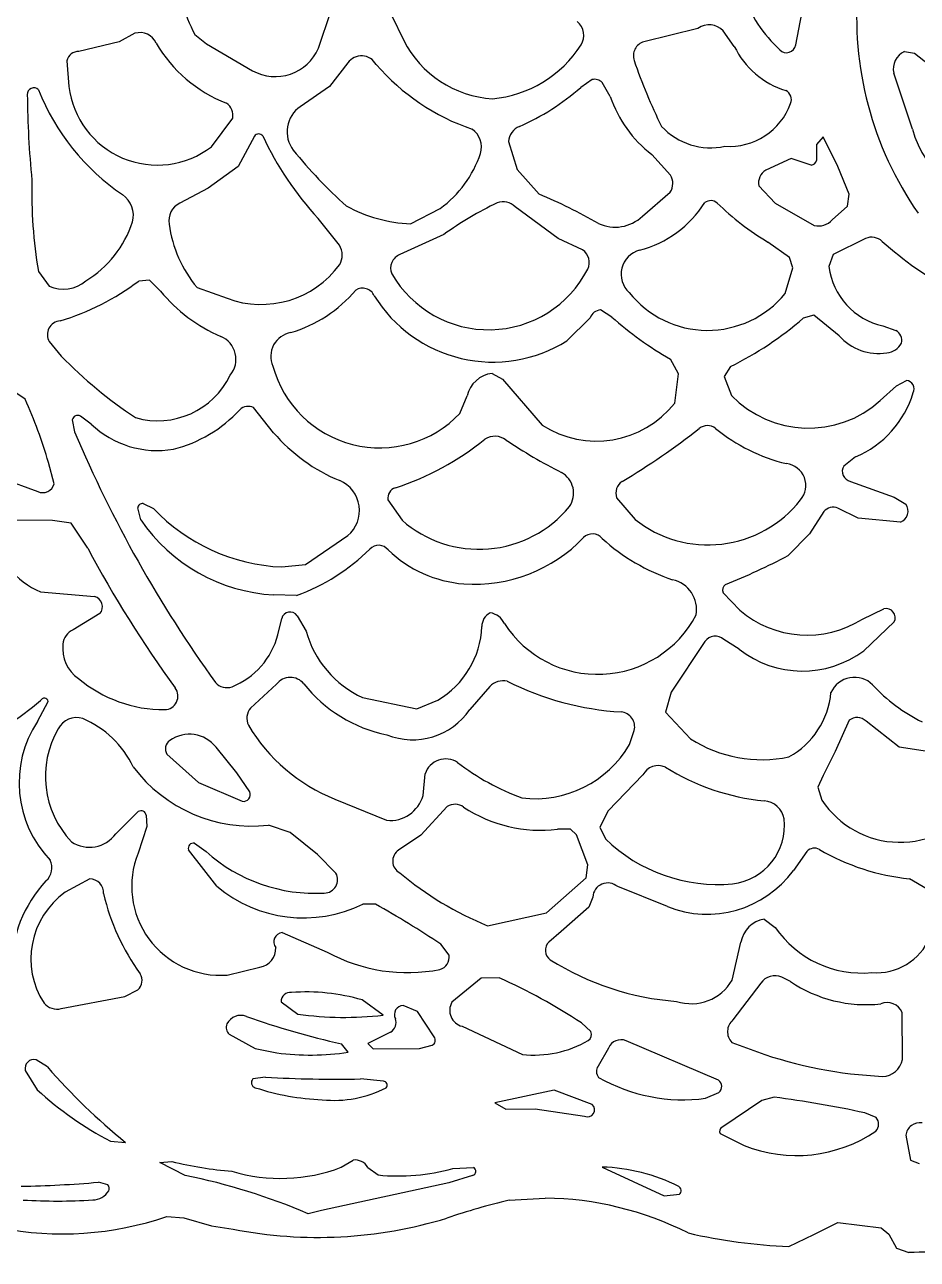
# Model space of a CAD drawing. Header units: millimetres. Extents: x 0.02 to 0.492, y 0.021 to 0.495.
# Drawn here: x 0.222 to 0.2799, y 0.0208 to 0.1008 of the extents above; entities that cross this region are included whole.
import ezdxf

# ---------------------------------------------------------------- set-up
doc = ezdxf.new("R2010")
doc.units = ezdxf.units.MM
doc.header["$MEASUREMENT"] = 0
doc.layers.add('WHITE', color=7, linetype='Continuous')

msp = doc.modelspace()

# ---------------------------------------------------------------- linework, layer by layer
at = {"layer": 'WHITE'}
for p, q in [((0.2719787994926909, 0.0994864142559683), (0.2725645738830868, 0.1025549057702226)), ((0.2410512790387286, 0.0992709189876136), (0.2418644750482569, 0.1016568960087635)), ((0.245775422643043, 0.1014232498742275), (0.2465763293983154, 0.09977725939659)), ((0.2291620802091022, 0.1002468078583805), (0.2281321199438178, 0.0996937981289862)), ((0.2330387072359375, 0.1001563139649758), (0.2337959523188821, 0.0995609680602016)), ((0.265648734556782, 0.1005627253193124), (0.2621452104953816, 0.0996954340639537)), ((0.2680022735482257, 0.0993990024676709), (0.2672824857689667, 0.1003936302013275)), ((0.2281321199438178, 0.0996937981289862), (0.2255338556934945, 0.0990614167157978)), ((0.2337959523188821, 0.0995609680602016), (0.2367828751733545, 0.0978181316087741)), ((0.2247459072846387, 0.0984643754308566), (0.2248838894493735, 0.0967987922442324)), ((0.2790292891736857, 0.0990611548932615), (0.2796854098740191, 0.0989582157932796)), ((0.2796854098740191, 0.0989582157932796), (0.2815986316700509, 0.0974469137783632)), ((0.2429614413637782, 0.0983306146249474), (0.2417668556835973, 0.0967954913290805)), ((0.2795474969627546, 0.094032811107204), (0.2783344309891074, 0.0976582421369279)), ((0.2587838910784466, 0.0972419889905206), (0.2580498895357979, 0.0967364731384835)), ((0.2599622611730524, 0.0961459603596786), (0.2594303413926224, 0.0970460747243456)), ((0.2417668556835973, 0.0967954913290805), (0.2398710908711655, 0.0954877276105474)), ((0.2341194163540207, 0.0928924906436323), (0.235495408772813, 0.0947408007850859)), ((0.2369056136442862, 0.0935737256756772), (0.2358509281833977, 0.0916074363166138)), ((0.2533644378960443, 0.0932207702378778), (0.2539339515871247, 0.0914063552875275)), ((0.2733314885292483, 0.0930267393713029), (0.2733202274116778, 0.0919952681209509)), ((0.273752034790444, 0.0935296678872913), (0.2733314885292483, 0.0930267393713029)), ((0.2747125036891148, 0.0916042404685902), (0.273752034790444, 0.0935296678872913)), ((0.2638695282775073, 0.0910486051701412), (0.2626498643728253, 0.0923877202935481)), ((0.2716898890782928, 0.0921271304325841), (0.2700497034229132, 0.0913770054327675)), ((0.2729864631955081, 0.091702188360038), (0.2716898890782928, 0.0921271304325841)), ((0.2358509281833977, 0.0916074363166138), (0.2339097787731459, 0.0902073777581673)), ((0.2539339515871247, 0.0914063552875275), (0.2553548517942237, 0.0898157658320174)), ((0.2754416325865351, 0.0898218342155304), (0.2747125036891148, 0.0916042404685902)), ((0.2339097787731459, 0.0902073777581673), (0.2320761772247927, 0.0892330591192351)), ((0.2620434739816149, 0.088386416472893), (0.2638543474979316, 0.0899491870585366)), ((0.2695910499210222, 0.0903514808348604), (0.2706546759352498, 0.0892403464523613)), ((0.2753406653442025, 0.0890292084425607), (0.2754416325865351, 0.0898218342155304)), ((0.2470211018021989, 0.0878931956466374), (0.2489416707046082, 0.0888792129046246)), ((0.2565964853108066, 0.0869375380871649), (0.2537989701409386, 0.089004141010512)), ((0.2706546759352498, 0.0892403464523613), (0.2731850972106844, 0.0877827523791893)), ((0.274343343644577, 0.0881489071851553), (0.2753406653442025, 0.0890292084425607)), ((0.2424123187124158, 0.0865060030894376), (0.2410295069829503, 0.0882472848695055)), ((0.2491742608263706, 0.087195977622835), (0.2463367830645722, 0.0858968800546351)), ((0.2581736414031477, 0.0862048966771416), (0.2565964853108066, 0.0869375380871649)), ((0.2715737804333322, 0.0857025843176771), (0.2701827407745987, 0.086712125603085)), ((0.2765134535303884, 0.086942907371874), (0.2744112652159415, 0.0858975640819111)), ((0.2717848105035561, 0.0850335938024519), (0.2715737804333322, 0.0857025843176771)), ((0.2744112652159415, 0.0858975640819111), (0.2741337911186104, 0.0851192362676939)), ((0.271293291929067, 0.0833719774697328), (0.2717848105035561, 0.0850335938024519)), ((0.222904057552001, 0.0848071750676739), (0.2235963130142918, 0.0838440309528674)), ((0.2301041462521309, 0.0842341392634315), (0.2294084812957798, 0.0841823406401577)), ((0.2308129927878583, 0.0835357441597811), (0.2301041462521309, 0.0842341392634315)), ((0.2331864008706627, 0.0837703782724161), (0.2351293365870402, 0.0830639648493976)), ((0.2586549638318399, 0.0818044479235174), (0.2571470751645332, 0.0803092887318697)), ((0.2600549377916049, 0.0818506835108059), (0.2593327313142147, 0.0823158091494221)), ((0.2731502095887265, 0.0819641874529739), (0.2724733667621393, 0.081769603399203)), ((0.2747917544380823, 0.0806420301707595), (0.2731502095887265, 0.0819641874529739)), ((0.2776291234866437, 0.0812752412165973), (0.2784730112142137, 0.0809690549496765)), ((0.2236078586045506, 0.0802575059574581), (0.2243812324009908, 0.0793168933203853)), ((0.2643898122072889, 0.0781647893796863), (0.2638593828020631, 0.0791207397322349)), ((0.2677513361151234, 0.0786392938928401), (0.2673415198280336, 0.0779985031155585)), ((0.2523051431883468, 0.0781934913069201), (0.2529847476241292, 0.0778138821925887)), ((0.2529847476241292, 0.0778138821925887), (0.2555494319054363, 0.0748477566954784)), ((0.2641394202337123, 0.0762768569287239), (0.2643898122072889, 0.0781647893796863)), ((0.2673415198280336, 0.0779985031155585), (0.2678179956120972, 0.0767739779873728)), ((0.2785226894410346, 0.0773852567659527), (0.2791617956950349, 0.0777344107911344)), ((0.2220396165128932, 0.0765189743322538), (0.2209260726252175, 0.0772856707631822)), ((0.2774624696817098, 0.076429237180324), (0.2785226894410346, 0.0773852567659527)), ((0.250222079574663, 0.0756053821225887), (0.2506924785380403, 0.0767313958236185)), ((0.2263206120836394, 0.0749113706642979), (0.2256254052806602, 0.0754275700514362)), ((0.2381441218361533, 0.0743514647398156), (0.2368535873249336, 0.0759861483533962)), ((0.2250972185612294, 0.0751825303185231), (0.2252446680908032, 0.0743992126747715)), ((0.2239152233640584, 0.0710388604866645), (0.2235586345675212, 0.0724139241515916)), ((0.2758604581849947, 0.0727872228634742), (0.2750957930845161, 0.0721924718458573)), ((0.2205145523999135, 0.0714073818123904), (0.2228642365284352, 0.0705370057230664)), ((0.2755317783430419, 0.0711961022405404), (0.2783718302232563, 0.0701674910107892)), ((0.229693902682971, 0.0697548546096735), (0.2303550053167093, 0.0694432947423718)), ((0.24555552561471, 0.0700055263342441), (0.2464675849065304, 0.0686782939232387)), ((0.2603765408136747, 0.0701389250540927), (0.2615707300914267, 0.0687260247611003)), ((0.2783718302232563, 0.0701674910107892), (0.2791133948302454, 0.0697113805552199)), ((0.2295335040198435, 0.0687027094604476), (0.2293367581508406, 0.0694712542956625)), ((0.2737932878083563, 0.0692383000668174), (0.2728701495007901, 0.0677882150225851)), ((0.2760273401655503, 0.0688131087274889), (0.2747174594928941, 0.0694650389165523)), ((0.2238224285056265, 0.0686659673683999), (0.220266287326993, 0.0686778372018124)), ((0.2250298844115461, 0.0684819341234143), (0.2238224285056265, 0.0686659673683999)), ((0.2261006068818424, 0.0668684460364021), (0.2250298844115461, 0.0684819341234143)), ((0.2787629815197285, 0.0685540025199097), (0.2760273401655503, 0.0688131087274889)), ((0.2402106765599366, 0.065796985195154), (0.242953841640512, 0.0676779911831346)), ((0.2728701495007901, 0.0677882150225851), (0.2715008132416308, 0.0663844105900472)), ((0.2386843722290803, 0.0656462810022119), (0.2402106765599366, 0.065796985195154)), ((0.223046493190384, 0.0640288930526938), (0.2265383798361281, 0.0637321105447134)), ((0.2396394841115937, 0.0637887663303015), (0.2381494198622288, 0.063834889535271)), ((0.2672789440057308, 0.063973573150696), (0.2683576608813748, 0.0628401697279962)), ((0.2268903952680136, 0.0626218321499913), (0.2251598143905212, 0.061572882991593)), ((0.2396660713617386, 0.0624889142920896), (0.2402463764761999, 0.0614889003529523)), ((0.2763059184376656, 0.0622690192331243), (0.2776951912645999, 0.0629337741262715)), ((0.2384150485387078, 0.0612478111150511), (0.2386727397334297, 0.0622987734285034)), ((0.2783567336903813, 0.062083592603769), (0.2763922991855924, 0.0602189424315531)), ((0.2683241172915032, 0.0603133558008892), (0.2673148333614928, 0.0609455125798407)), ((0.2660993924562322, 0.0608091445642764), (0.2639070727936974, 0.0575248307881929)), ((0.238337108051328, 0.0580448153625751), (0.2366589890515451, 0.0564971550080062)), ((0.2521544821264012, 0.0578900258540171), (0.2508608523271147, 0.0564081498681721)), ((0.2228405346651979, 0.0556303603690955), (0.2235400394678497, 0.0569362314176347)), ((0.2439139440795702, 0.0571764753868239), (0.247417321654149, 0.0564565759703895)), ((0.247417321654149, 0.0564565759703895), (0.2487842925259729, 0.0570159999474584)), ((0.2639070727936974, 0.0575248307881929), (0.2635461122401329, 0.0562322765422246)), ((0.2635461122401329, 0.0562322765422246), (0.265160607562773, 0.0545108323866778)), ((0.2754352756779107, 0.0557064306107438), (0.2745365480637862, 0.0536863487337123)), ((0.2786844808110133, 0.0539697317333467), (0.2765388008630196, 0.0556470089176355)), ((0.2612179084377518, 0.054139057644261), (0.2615203629746957, 0.0550478546537761)), ((0.2357675758986048, 0.0523001513251949), (0.234422625858454, 0.0539625547508045)), ((0.2745365480637862, 0.0536863487337123), (0.2737633781529775, 0.0521359409521852)), ((0.28211004028604, 0.0534398275025353), (0.2786844808110133, 0.0539697317333467)), ((0.2312348585138297, 0.0535120582747921), (0.2332850139266252, 0.0516838761794355)), ((0.2365998800658051, 0.0510741625411284), (0.2357675758986048, 0.0523001513251949)), ((0.2478310761131515, 0.0508342427897783), (0.2479643366205729, 0.0522419439294679)), ((0.2620724418896039, 0.0521612589417326), (0.259821955932076, 0.0498466285098664)), ((0.2737633781529775, 0.0521359409521852), (0.2734210025610501, 0.0513630891202974)), ((0.2332850139266252, 0.0516838761794355), (0.2361108942904744, 0.0504570528207604)), ((0.2734210025610501, 0.0513630891202974), (0.2736824452080408, 0.050524212767306)), ((0.2421103368843872, 0.0505957258216393), (0.2454723588559676, 0.0492224691501689)), ((0.2279216219597, 0.048348615725872), (0.2293782810239737, 0.0497898937061381)), ((0.2494039734690889, 0.050117440494125), (0.2476925362987646, 0.0482658523210781)), ((0.259821955932076, 0.0498466285098664), (0.2592974921194348, 0.0487702146911007)), ((0.2298899300744027, 0.049551846289422), (0.2299286261547723, 0.048819903217804)), ((0.2392126559901141, 0.0484436160714878), (0.237805772527883, 0.048910894137141)), ((0.2299286261547723, 0.048819903217804), (0.2293685780688484, 0.0471018115184124)), ((0.2409919791923025, 0.0469986070949917), (0.2392126559901141, 0.0484436160714878)), ((0.2476925362987646, 0.0482658523210781), (0.246249533394277, 0.0472943910979234)), ((0.2573835393689164, 0.048644636552943), (0.2565381914716553, 0.0486387989639584)), ((0.2577775244280772, 0.048274820689089), (0.2573835393689164, 0.048644636552943)), ((0.2585024222890603, 0.046333851835361), (0.2577775244280772, 0.048274820689089)), ((0.2592974921194348, 0.0487702146911007), (0.2596502346402293, 0.0480150791677782)), ((0.2344686378432495, 0.0449455952588301), (0.2326357961152934, 0.0473040086197339)), ((0.2330243046288997, 0.0477322304198601), (0.2337721748398811, 0.0471916703189843)), ((0.2421869788623086, 0.0458022610385739), (0.2409919791923025, 0.0469986070949917)), ((0.2727110138210828, 0.0472087995209215), (0.2718318907811296, 0.045979268555572)), ((0.2583994197700968, 0.0454961499306913), (0.2585024222890603, 0.046333851835361)), ((0.2262341835365937, 0.045435163970074), (0.2246445839679956, 0.0445566056204001)), ((0.2558344675468981, 0.0432202311947282), (0.2583994197700968, 0.0454961499306913)), ((0.2636638754902421, 0.0436309690058007), (0.2604448750057292, 0.0449226202961312)), ((0.2825944474686248, 0.0435216585217111), (0.2793609474854878, 0.045434992580173)), ((0.2588276935294775, 0.0442452831553001), (0.2585668723469688, 0.0435986753894922)), ((0.244739103635042, 0.0437816909259426), (0.2439321954382618, 0.0437952698260067)), ((0.2585668723469688, 0.0435986753894922), (0.2567788421112313, 0.0420050412168891)), ((0.2520060313949521, 0.0423867092959897), (0.2558344675468981, 0.0432202311947282)), ((0.2699378863820658, 0.0428111518555871), (0.2706582653977249, 0.0422821770256247)), ((0.2386993521139709, 0.0419417688895927), (0.2416273542847542, 0.0406782776541403)), ((0.2567788421112313, 0.0420050412168891), (0.2559750096420151, 0.0413344487921775)), ((0.2495138686959683, 0.0404757483609234), (0.2489864848482769, 0.0411834125316068)), ((0.2678661480196675, 0.0388642625009224), (0.268429735553535, 0.0413292171353945)), ((0.2351400724651105, 0.0391901317784382), (0.2372575804750935, 0.0397048094974235)), ((0.2515939476424554, 0.0389867852059355), (0.2496987130605983, 0.0374310449783887)), ((0.2527708157906927, 0.0390206199586898), (0.2515939476424554, 0.0389867852059355)), ((0.2697162301770532, 0.03867154798947), (0.2679071623014021, 0.0362845790808022)), ((0.2716377571349656, 0.0387731522724804), (0.2710781021109041, 0.0390459428062993)), ((0.2243705464502566, 0.0370127925766275), (0.2285073908368937, 0.0378082353073004)), ((0.2285073908368937, 0.0378082353073004), (0.2293494185270098, 0.0382300568890745)), ((0.2386316328933198, 0.0374543921346025), (0.2397186192909624, 0.0366623929759583)), ((0.2452401021173955, 0.0365918431342609), (0.2438768597175175, 0.0375751284340871)), ((0.2474778591872807, 0.036837030608504), (0.2465418889208205, 0.0372148195799869)), ((0.2485491240382074, 0.0351932348576016), (0.2474778591872807, 0.036837030608504)), ((0.2587038377113036, 0.0355227392489344), (0.2580978263023362, 0.0360884206256683)), ((0.278891345275593, 0.0337265241482193), (0.2788800539537379, 0.0367707473608244)), ((0.2352594837550347, 0.0353544378725644), (0.2369439138541135, 0.0344395642963644)), ((0.2457211592039007, 0.0354876475142371), (0.2442509782792078, 0.0347619766682137)), ((0.2503648450628978, 0.0358705707660386), (0.2542671798323838, 0.0340354651612833)), ((0.2369439138541135, 0.0344395642963644), (0.2383581885874546, 0.0341405305093377)), ((0.2429847781606134, 0.0341827137717462), (0.2425550524341525, 0.0347340752483146)), ((0.2442509782792078, 0.0347619766682137), (0.2445984677379791, 0.0344059958737278)), ((0.2445984677379791, 0.0344059958737278), (0.2475941139133179, 0.034425718758354)), ((0.2475941139133179, 0.034425718758354), (0.2484110239726115, 0.0346366082416799)), ((0.2598403662993515, 0.0344591603303657), (0.2591767205144727, 0.0332913091482401)), ((0.2669802601613346, 0.0323784787011191), (0.2609900289099408, 0.0349354354533894)), ((0.2678331316089299, 0.0348244798155497), (0.269496056203167, 0.0342046611592333)), ((0.2234828526317242, 0.0332366768733122), (0.2227619303766603, 0.033699613830283)), ((0.2220512837257801, 0.0330041396313815), (0.222827846410502, 0.0317564775573421)), ((0.2376220172263515, 0.0325706289340256), (0.2368034270754319, 0.0324602604161234)), ((0.245265295873683, 0.032317371731341), (0.2437750009269336, 0.0324536404097282)), ((0.2563293853211389, 0.0317392261691766), (0.2524732523732023, 0.0309144947354131)), ((0.2587986291532829, 0.0308084963104696), (0.2563293853211389, 0.0317392261691766)), ((0.2661425224295607, 0.0312081400867592), (0.2670035734765916, 0.031586441791871)), ((0.2705822973213679, 0.0312728967584278), (0.2697943302223598, 0.0310501943795722)), ((0.2524732523732023, 0.0309144947354131), (0.2532047327329656, 0.0304896409567074)), ((0.2532047327329656, 0.0304896409567074), (0.2551001527713679, 0.0305290475300562)), ((0.2551001527713679, 0.0305290475300562), (0.2582991992275513, 0.0300472672483126)), ((0.2697943302223598, 0.0310501943795722), (0.2671863216563656, 0.0293167661268552)), ((0.2771971803485358, 0.0299539859763859), (0.2764576406305465, 0.0302555686772709)), ((0.2670790541003074, 0.028919639003773), (0.268631734863824, 0.0281426006615082)), ((0.2791129485069747, 0.0288159747519672), (0.2794278481562726, 0.0271881754494038)), ((0.2275779226308803, 0.0284236237276429), (0.2285571419191802, 0.0283450122554378)), ((0.2307726582586075, 0.0270389339600392), (0.2315560514493918, 0.0271026635296182)), ((0.232422650268491, 0.0261995252683046), (0.2307726582586075, 0.0270389339600392)), ((0.2425225954097944, 0.026726907961976), (0.2433014024742051, 0.0271949453985456)), ((0.2442464724887183, 0.0267256873238194), (0.24491286797992, 0.0262302429044043)), ((0.249753332128333, 0.0266504654179888), (0.2511105574540665, 0.0267240401579545)), ((0.259436031344422, 0.0267458335599078), (0.2634538759612176, 0.0248774947463191)), ((0.2794278481562726, 0.0271881754494038), (0.2799794209348377, 0.0269765212518954)), ((0.2274013481721857, 0.0255822269052393), (0.2267939864150973, 0.0257605956378511)), ((0.2495064792084669, 0.025724213602468), (0.2412436904691302, 0.0239286083426485)), ((0.2510432549344057, 0.026200974182545), (0.2495064792084669, 0.025724213602468)), ((0.2634538759612176, 0.0248774947463191), (0.2644486530587539, 0.0249797865337249)), ((0.2534113902915446, 0.0246003695389824), (0.2557404921773209, 0.0247316673702198)), ((0.2312301590657749, 0.0235385673211309), (0.2323184145177874, 0.0234604094614216)), ((0.2323184145177874, 0.0234604094614216), (0.2341225129371995, 0.0229306426324536)), ((0.2412436904691302, 0.0239286083426485), (0.2403782921574231, 0.0237145114819846)), ((0.2341225129371995, 0.0229306426324536), (0.2355316956053045, 0.0227234751931251)), ((0.2731634718599196, 0.0223771090792848), (0.2747055141488959, 0.023159951706515)), ((0.2747055141488959, 0.023159951706515), (0.2775102343250327, 0.0228100906861497)), ((0.2775102343250327, 0.0228100906861497), (0.2780091869489716, 0.0223958247340555)), ((0.2715315369958632, 0.0215886715861288), (0.2731634718599196, 0.0223771090792848)), ((0.2780091869489716, 0.0223958247340555), (0.2785217169822465, 0.0214882681435384)), ((0.2785217169822465, 0.0214882681435384), (0.2793186554015641, 0.0211949952951954))]:
    msp.add_line(p, q, dxfattribs=at)
for centre, radius, start, end in [((0.24551962005086, 0.1064430279509481), 0.0139748330020476, 188.3159217606317, 206.7346819059418), ((0.2980901529191133, 0.1012593580139152), 0.0221599092003401, 174.7452454002172, 214.9141752452975), ((0.2770170926566753, 0.1057946810830353), 0.0089759136951582, 199.4779978659641, 227.5241008574977), ((0.2571118903240988, 0.1001069048516348), 0.0011409841346066, 327.369457406885, 51.47410389499482), ((0.2294738390741157, 0.0991347243608306), 0.0011549559712116, 24.09799096116795, 105.6601839059424), ((0.2663717553272189, 0.0995713777689968), 0.001227, 42.07728290594122, 126.1044409059405), ((0.2384713983342576, 0.1042852614998295), 0.0092189009419945, 210.5001768023407, 248.4817426273375), ((0.2382580501464053, 0.1004807984671859), 0.003044, 241.0125999059421, 336.5802829059417), ((0.2527825732320464, 0.1029575099866833), 0.0069736257670965, 207.1318539059419, 266.240799732712), ((0.2516178556137535, 0.1036382383438494), 0.0076720417866369, 275.2912419232667, 327.2837720136495), ((0.2623976786403319, 0.0987932582107464), 0.000936835863065, 105.63393690594, 199.6964319415603), ((0.272985808518427, 0.1018255679749322), 0.0055429090701769, 205.9622159059418, 252.738189154778), ((0.2713906195041646, 0.0995818615132788), 0.0005958740452737, 223.1425838872678, 350.7826409059432), ((0.2255027184580875, 0.0982840400551171), 0.000778, 87.70628690594118, 166.5973119059414), ((0.2438417635954758, 0.0977012824159601), 0.0010821396679218, 28.87733748711738, 144.439460905942), ((0.291261085358291, 0.1083532131663459), 0.0313419862177427, 198.366548582486, 206.8204392879758), ((0.279533214696732, 0.0979380253071396), 0.001231, 114.1648089059411, 193.1370579059418), ((0.2556886619368784, 0.1076777328568844), 0.0144281083684664, 220.9377056374768, 251.0751782269832), ((0.25894876309024, 0.0966215204419807), 0.000642, 41.39905590594308, 104.8808619059422), ((0.22260599607729, 0.0962873018849834), 0.0004207871618191, 43.79357595360146, 182.6854205302487), ((0.2839618175208707, 0.096789229553651), 0.0617783488646031, 180.4837984433563, 185.6313238790013), ((0.2366420407863414, 0.1020094944550938), 0.0147672526879133, 201.5782745727162, 235.8864883088513), ((0.2306093220163496, 0.0974644632748549), 0.005764, 186.631754905942, 307.514954905942), ((0.2480599434430972, 0.1080223340158255), 0.0150721491061423, 293.5542766438936, 311.5144059059418), ((0.2675684079593418, 0.0987451862185478), 0.0080379999999997, 198.8666839059407, 232.2721639059419), ((0.2710290806666641, 0.0959407191708674), 0.0006687989566552, 338.7874808096366, 62.19856740858619), ((0.2345776314881586, 0.0949253711993998), 0.000936152435273, 348.6291549059414, 56.82247688105673), ((0.2409875629877087, 0.0938619986513546), 0.0019721827085178, 124.4793989059424, 217.2153690918555), ((0.2676622857520882, 0.097157930356689), 0.0042487171711993, 266.3380998865243, 339.9130855655308), ((0.2371812133897272, 0.0933924476355033), 0.0003298741389324, 36.71329869171055, 146.6647459059436), ((0.25019337016988, 0.0928659564688438), 0.0014211092420663, 343.0579785081824, 54.96316392424655), ((0.2545015768979361, 0.0931460143679743), 0.0011395935897102, 111.5472663343329, 176.2387699059427), ((0.2664734816054297, 0.0971539893475181), 0.0043343119792292, 222.7503329315721, 282.2202397073395), ((0.2855010754143354, 0.0955786780551891), 0.006151, 194.5556139059418, 274.0553069059416), ((0.2564093855819212, 0.1024379438528905), 0.0209264298938402, 205.0133001826885, 222.6970129059418), ((0.2637590440953811, 0.1123737792343201), 0.0313178321805634, 218.9897166531789, 228.1354686310824), ((0.2446322365314021, 0.0947693727036057), 0.0072983015387643, 306.1904269059417, 341.4855297732079), ((0.2705456361746507, 0.0905398795726042), 0.000973, 120.6434829059426, 191.1645079059427), ((0.2729647226411053, 0.0920635349364632), 0.000362, 273.4430719059422, 349.1299359059432), ((0.2531932017348059, 0.0899436171209532), 0.0307215769825287, 178.5386325086541, 189.6246719059419), ((0.2629662759037446, 0.0905112634266558), 0.001051, 327.6695499059409, 30.74826890594131), ((0.2274010689054426, 0.0884285445675743), 0.0016598032729785, 345.4735950040232, 54.70588979551867), ((0.242938520550536, 0.0599144035341565), 0.0323767933684131, 59.86745938747828, 67.44967390594199), ((0.2325951699481276, 0.0881070385870278), 0.0012398692212596, 114.7453899059429, 191.1089627236533), ((0.2474287577631241, 0.0974236905218723), 0.0095392093985485, 241.3725936612668, 267.5507319059419), ((0.2631073194900608, 0.067758729885541), 0.0239151985843057, 115.9596169561029, 125.6338099059419), ((0.2530112337859146, 0.0881945479035846), 0.0011295882275462, 45.78394690594197, 109.2543047197006), ((0.260047729149277, 0.093109024924949), 0.0071608174368951, 284.7029044900544, 327.5702871853822), ((0.266474341929996, 0.0887715158068923), 0.0006274939126549, 48.29713634745652, 127.5611581553003), ((0.2790002512035711, 0.1015974114123538), 0.0173008734978514, 225.5829820825416, 239.3590179059418), ((0.2602740709244009, 0.0902337945162952), 0.0025580447248089, 244.9688919174864, 313.7649389059425), ((0.2734519140716779, 0.0889537390412353), 0.001201, 257.1639359059424, 317.9225329059433), ((0.2221920293048723, 0.0903037373683113), 0.0071906836871006, 301.8260883708222, 341.4169869730127), ((0.2392593713287077, 0.0888973583167364), 0.0079477603486231, 187.440534036044, 220.1720399059419), ((0.2413691954726784, 0.0858621016849944), 0.0012258528100568, 329.8844394481407, 31.68629490594202), ((0.2769053772696314, 0.0860284254088192), 0.0009949278758457, 46.63975704783399, 113.1987439059415), ((0.2937509515488368, 0.1048427090395886), 0.0242591619701471, 228.2223180815872, 241.4101179059421), ((0.246644783742762, 0.0850354602129784), 0.0009148270663712, 109.6745109059421, 204.4912127940796), ((0.2576354319333164, 0.085395945674308), 0.0009716332427421, 332.7599954012169, 56.3634719059414), ((0.2622734613276672, 0.0846296791414022), 0.0016057777427729, 104.7290658383633, 227.7246956448345), ((0.2373346880520385, 0.0889868411117572), 0.0063201296112811, 249.577452905942, 323.7201802094108), ((0.2520758722053338, 0.0882407073758772), 0.0072167386370808, 209.7813458107194, 332.8826256914621), ((0.2786136321729034, 0.0856815965865918), 0.004515, 187.1549879059418, 257.4053059059417), ((0.2245145310849484, 0.0858986719107596), 0.002250483035068, 245.920154905942, 310.7643910019422), ((0.2194656054666637, 0.0974939179905696), 0.0166150194495589, 286.964475350786, 306.757320905942), ((0.2387324808215167, 0.0900024205574925), 0.0102242943202931, 219.2334369059418, 246.9647880293216), ((0.2366864035241334, 0.0893829186668379), 0.0089230501062088, 286.7736558336256, 319.5161361243713), ((0.2439168495615363, 0.082897342300174), 0.0008223780686517, 23.94150969921174, 122.649670474171), ((0.2662712334053925, 0.0874662083590488), 0.0064794905965084, 218.3995132797286, 320.8113759059422), ((0.252354458706365, 0.0879488207309634), 0.0090184046083707, 211.542114733959, 302.1018679059419), ((0.2594142733510758, 0.0815028885529155), 0.000817, 95.72803690594176, 158.3395249059434), ((0.2754641516334405, 0.0993090317939792), 0.023286, 228.5674989059419, 240.1085619059419), ((0.2576400240587307, 0.0990187901696926), 0.02275, 296.3883649059418, 310.6937019059419), ((0.2243824709391302, 0.0807083049026686), 0.0008962387839665, 94.41268404336272, 210.197999905941), ((0.2395173199391823, 0.0793093800704248), 0.0015513778817499, 99.49056078930717, 204.3294236327953), ((0.2781596817849976, 0.0803508825499411), 0.0006930457755499, 344.5164715621604, 63.12118390594243), ((0.2340946277089938, 0.079111161924632), 0.0016133342698886, 320.2550750617881, 66.73971664655687), ((0.2773123702088142, 0.0828152494858689), 0.0033281204989043, 220.7671869059419, 279.9674654412945), ((0.2778247104201348, 0.0806484897054421), 0.0011129523445534, 273.2821903284432, 334.3010462147366), ((0.2454894946182662, 0.0999260439742545), 0.0295007766763374, 224.3145399059418, 236.4977507057288), ((0.2450205282312307, 0.080528855873494), 0.0071621735635361, 195.0406615786959, 316.5731979059418), ((0.2306374965805688, 0.0803384408004503), 0.0052124672051373, 254.0596046920885, 334.3199543537194), ((0.2525135612179509, 0.076343192432431), 0.001862, 96.42671890594282, 167.9662799059421), ((0.2791079576583533, 0.0771942456867893), 0.0005428414816002, 333.0607690911487, 84.30815090594406), ((0.2733234963525861, 0.0788158476446447), 0.0065406797881596, 292.822298905942, 343.4097113148609), ((0.1956159986452, 0.0644077024014396), 0.029067, 15.98825190594189, 24.62436590594186), ((0.2365148629968591, 0.0752387065438116), 0.0008206116189432, 65.62100290594165, 132.837780985085), ((0.259061690444692, 0.0802671481699362), 0.006458, 237.0530929059416, 321.8382639059417), ((0.2728183142121916, 0.081583620167156), 0.006938, 223.8864809059418, 312.0191979059416), ((0.2254525607400983, 0.0751083620239714), 0.000363, 61.56537190593999, 168.2102829059392), ((0.2294852966776011, 0.0818271390059303), 0.0088160226097584, 284.2163715320549, 317.2290185508969), ((0.2306165111768123, 0.0794284603439166), 0.0062336865651428, 226.4377219059417, 279.5466726516714), ((0.2367690730107384, 0.1114337622183599), 0.0468372854260358, 300.7730028785919, 308.1909992639398), ((0.2662660128743136, 0.0739556263698692), 0.0008563916477797, 52.39598190767654, 128.9317761304029), ((0.2740658810309575, 0.0834862682044244), 0.011459491237808, 230.5766472119775, 256.4300415413838), ((0.3030404190671577, 0.1074191139441688), 0.0845132696670511, 202.998479905942, 215.6614231868001), ((0.246754644584493, 0.0817198896630065), 0.0113329072990286, 220.5551429059419, 247.5740410889439), ((0.240605868752442, 0.0876527209737335), 0.0177246826090809, 287.8374997252679, 309.3002922308615), ((0.252478060353398, 0.0728798677462447), 0.001238453482833, 53.61474361983391, 121.4217110103563), ((0.2717446082857969, 0.1014113328068504), 0.03319000980985, 236.0577330439301, 243.2436291721102), ((0.271208745178763, 0.0709275479961465), 0.0014290830633368, 318.9594302485841, 83.23399017816584), ((0.2756564377810461, 0.0718442226186465), 0.00066, 148.1531649059428, 259.1126909059469), ((0.2415995866829441, 0.0693008563206871), 0.002113692916386, 309.8444569059418, 66.82937906072803), ((0.2560581532729212, 0.0704389576688833), 0.0015294313840821, 325.0440261074152, 60.87550169552865), ((0.2231833423930811, 0.0712201509837165), 0.000754, 244.9621219059409, 346.0875879059418), ((0.2462570620411412, 0.070106857781884), 0.0007088169156352, 108.2347678117614, 188.2190819059414), ((0.2612315131893784, 0.0704358445303133), 0.0009050629473001, 123.436546946241, 199.1513709059421), ((0.2296459284846037, 0.0694485892406044), 0.00031, 81.0973849059384, 175.8071879059396), ((0.2663007151730356, 0.0746847190772767), 0.0076078115661388, 231.5576099059419, 321.8884696452398), ((0.2785086341613682, 0.0692627453655844), 0.000753, 289.7415979059426, 36.56947390594325), ((0.2392181447664233, 0.0778516149131862), 0.012217, 223.4915459059418, 267.495894905942), ((0.2514626411556618, 0.0743560561808071), 0.0075622464377627, 228.6600409059419, 320.6647525950148), ((0.274423206101895, 0.0686675961650738), 0.00085, 69.74612790594355, 137.8235259059422), ((0.2387927348985219, 0.0750324250571651), 0.011216, 214.3569559059419, 266.7118869059418), ((0.2250263871543587, 0.0687485151736487), 0.0051180868567454, 189.5194343367635, 247.241821905942), ((0.2511311406064835, 0.0743607514500214), 0.0098387517869484, 266.1938607340189, 316.2003100518326), ((0.2588109900613346, 0.0669733751114209), 0.0008175449689039, 40.01013358932249, 135.0497042711337), ((0.2680389608651624, 0.07691691490038), 0.0127549205078487, 227.593219325768, 251.5550936974951), ((0.2934211199295002, 0.1026986800117125), 0.0762617672475884, 208.0234049059418, 216.0642646539845), ((0.2350080260595744, 0.0762807434158661), 0.0133229086611702, 290.3424939059418, 314.6978658194583), ((0.2449467570435238, 0.0662740732553157), 0.0007811209155739, 37.74330925281968, 136.6296521120079), ((0.2511629593371588, 0.0726377938372734), 0.0081230208848231, 226.4318579232626, 265.1631476363298), ((0.2497900329281772, 0.1082045684552257), 0.0471198852469687, 291.9825485047513, 297.4359159059421), ((0.2635654568279253, 0.0628694564072893), 0.0019964062257782, 350.3730605834425, 77.32827575419458), ((0.2676953485962613, 0.06414698676511), 0.0004510710195512, 126.3258209806591, 202.6095119059424), ((0.2263724189837333, 0.0630685496993703), 0.000684, 319.2245769059426, 75.95801590594164), ((0.2392110172009655, 0.062176456757754), 0.000552, 34.47497690594203, 167.1976689059432), ((0.2526002329899414, 0.0618172359008457), 0.0009545642295937, 116.7809108192408, 182.3625352915764), ((0.2520357304098923, 0.061512661028644), 0.0011645297646796, 23.64858496948674, 83.37289850759329), ((0.2591552938566665, 0.0658991984951755), 0.0072110006056237, 212.9244480204692, 332.1955860109814), ((0.272717595354314, 0.0679235524985218), 0.006697, 229.380846905942, 302.3988959059418), ((0.2778437834276228, 0.0623669263785577), 0.000586, 331.0854469059419, 104.688881905942), ((0.2458326636662785, 0.0620312299491212), 0.0058193337157238, 300.4782199059418, 357.504852229618), ((0.2255719861414219, 0.0605742807685716), 0.0010803203006812, 112.4283229059427, 176.2430491897933), ((0.2336471147694661, 0.0624581210293502), 0.0049191505889255, 291.5242317453108, 345.7566719059417), ((0.2467481344508854, 0.0633026377205484), 0.00675, 195.5870329059418, 245.1729849059419), ((0.266765994477135, 0.0603525202704327), 0.000808, 47.21446490594116, 145.5887449059415), ((0.2268425824925061, 0.0603603905605202), 0.0023657852306077, 173.0887938211532, 235.4906184170159), ((0.2724199477310459, 0.0655421546123291), 0.006642, 231.9276389059421, 306.7314789059417), ((0.239230649374061, 0.0573678088586244), 0.0011210503565064, 39.11553565696299, 142.8500029059424), ((0.2757921363718248, 0.0568265833407851), 0.0016684078737924, 45.25726362515717, 156.0246000643185), ((0.2310485769505984, 0.0650382199892401), 0.0086419243906057, 230.0745010194546, 270.249414377137), ((0.2310660172240783, 0.0572782622124952), 0.0008821155634999, 271.310780835428, 36.58085994799804), ((0.2351170135282054, 0.0588371330866279), 0.0010121299830399, 222.8842706689115, 289.3232704512361), ((0.2472825724256097, 0.0637430658415864), 0.009149273318864, 218.2798460350927, 258.7015009445622), ((0.2530189477493588, 0.0570856641522349), 0.0011808042007757, 76.74982657898305, 137.0626539059409), ((0.2618528589979065, 0.0753345301242451), 0.0191238678388998, 243.3987221538189, 266.4515886854825), ((0.2848203079346424, 0.0651681825786961), 0.0106253337323353, 222.3407598253227, 244.060117905942), ((0.1980686089524457, 0.0878781791514023), 0.0397277352986236, 301.173526937102, 308.9626069994606), ((0.2232865487263608, 0.0568814776457463), 0.000259336714633, 12.18858390594288, 155.8401516098637), ((0.2689436306224727, 0.0580046800838466), 0.0053474888256102, 299.1000547274307, 354.633303642853), ((0.2374389227468451, 0.0558292042760477), 0.0010268664710604, 139.4225929059422, 205.5000731119586), ((0.2471675080249465, 0.0588964767365694), 0.0044533765547443, 247.8722659517183, 326.0305619059418), ((0.2605632308427838, 0.0552703976347267), 0.000982663368763, 346.910712905942, 83.80650774358587), ((0.2289051715083928, 0.0516499110252973), 0.0072542261488308, 146.721602905942, 223.6961415995526), ((0.2253689156982405, 0.054561132911615), 0.0013200031916171, 72.1261590868994, 153.2671935343411), ((0.223264631731647, 0.0499140952783317), 0.0064145544788224, 25.56036252784886, 66.97034235150781), ((0.2464004704272514, 0.0612744796379942), 0.0115083026066368, 210.7687622789838, 248.1124629059419), ((0.2759533059842661, 0.0550502746828598), 0.000836, 45.54468990594067, 128.2908339059415), ((0.2294966540927797, 0.0520661210936513), 0.0061401280432135, 149.7980288156442, 223.5321712988403), ((0.2326954307940465, 0.0526094351644394), 0.0021941138086978, 38.07586790594208, 125.5684592253549), ((0.269787841719079, 0.0616957995675741), 0.0085460546059478, 237.2178149059418, 281.8604975575051), ((0.2317908497621766, 0.0538562013464256), 0.00065388127515, 124.6402841493637, 211.7563519059417), ((0.2550981259797988, 0.0577091602168689), 0.007085010212527, 263.0079855199743, 329.7419599059419), ((0.2492980316538294, 0.0517994790390443), 0.0014051752990251, 56.88734125291013, 161.6462889059418), ((0.259545364321777, 0.0652358336592551), 0.0154970074894336, 232.2866135832988, 249.9629521710066), ((0.2367206066022025, 0.0584390628105083), 0.009589764509851, 216.8958463670021, 276.4974369059419), ((0.2630740517104575, 0.0516377780829341), 0.0011301568221971, 65.6127137399234, 152.4066539059422), ((0.2713044110007811, 0.0649900948916696), 0.0145647363785977, 237.7883193079501, 264.6125611762472), ((0.2361978874712837, 0.050890407394398), 0.000442, 258.6491039059411, 24.56565090594339), ((0.2456907123693341, 0.0514347193040169), 0.002223, 264.363049905942, 344.3285989059422), ((0.2698313276830278, 0.0490721492456289), 0.0014214757832196, 9.687029319722715, 85.73965020666307), ((0.2787508195113717, 0.0538716084596816), 0.006074, 213.4426719059419, 324.1911949059417), ((0.2295548408997748, 0.0495005019124446), 0.000339, 8.711448905942103, 121.3876469059413), ((0.2498982752373251, 0.0493362482372182), 0.0009244433894688, 53.02806791933642, 122.3237069059435), ((0.255484562970718, 0.0577807575659027), 0.0092024746724808, 236.8641983731573, 276.5744429059419), ((0.267435129781244, 0.0488978852913484), 0.0038198470113393, 276.8587366117054, 6.213719617824199), ((0.2262170125651893, 0.049590538210691), 0.0021090435382309, 236.2449593399316, 323.9241469059416), ((0.2329463594282428, 0.0474125969646422), 0.000329, 76.29543790594388, 199.2721599059437), ((0.2467203939490184, 0.0465775056706886), 0.0008576913068191, 123.2974789059418, 242.5266457673447), ((0.2669536558672364, 0.0555750217981874), 0.0105115505133246, 225.988748905942, 275.1176771536432), ((0.2731996801316489, 0.0467463989807443), 0.0006727622333622, 61.77970196761219, 136.5819449059425), ((0.2807623277107507, 0.059652299919424), 0.0142862064423862, 239.5292015117529, 264.370618905942), ((0.2226724441165474, 0.0461351085933392), 0.0011086673302607, 310.678119475434, 27.00080821910996), ((0.234718720043087, 0.0449437239725769), 0.005769, 158.0323229059419, 274.188460905942), ((0.2408241658642892, 0.0550519296368912), 0.0105600309636419, 228.1024889059419, 273.2760657311676), ((0.2414268029111701, 0.0453791501528583), 0.0008699944242927, 270.0551137174854, 29.10013690594143), ((0.2601822206360017, 0.0623504155551133), 0.0215731230494341, 230.0326708386624, 247.7283159059419), ((0.2662426688815606, 0.0500406574260667), 0.006909, 248.0837249059417, 323.9960989059418), ((0.229555417940004, 0.0395685802280332), 0.0084103357863955, 137.0940247191367, 179.8533349059419), ((0.2262050557549654, 0.0445128733951683), 0.0009227504170806, 357.3487474755166, 88.19108590594138), ((0.240079050754929, 0.0515988257493858), 0.008703, 229.8603549059418, 296.2786769059418), ((0.2598011441757199, 0.0441903391899326), 0.000975, 48.68206890594088, 176.7695119059416), ((0.2277097033664791, 0.0402408713131143), 0.0052934411811263, 125.3831189059418, 212.9361564488954), ((0.2410662610028617, 0.0477001763709617), 0.0143087689822067, 193.0460872815429, 216.0481848023159), ((0.2182621416005613, -0.0042706657012268), 0.054864, 55.9435679059419, 61.14513190594185), ((0.2702453023872247, 0.0409899148035337), 0.001847, 99.58093890594265, 169.4143849059421), ((0.2387555240716354, 0.0413456285791013), 0.000598780893667, 95.38286290594237, 217.7632761555414), ((0.2762722650417739, 0.0461223026473606), 0.0068017318966639, 214.3731699059419, 275.4294749022699), ((0.2772063407109629, 0.0431210235328069), 0.0037811116756461, 265.593776250893, 336.7730379059418), ((0.237076226938619, 0.0408996601321936), 0.0012085351234459, 278.6304399059417, 3.761058899353071), ((0.2565111428173974, 0.0408030499682373), 0.0007548665390852, 135.254096905941, 234.7862765787178), ((0.2468215070589752, 0.0501728770987733), 0.0108225062557604, 241.3185219059419, 281.2192128137539), ((0.248723600060976, 0.0403338594276642), 0.0008029053398964, 284.6871423572664, 10.17873090594245), ((0.2655675035942092, 0.0552108570996074), 0.0177715486264645, 237.7176611279814, 265.7910230298679), ((0.2287843043909763, 0.0388450218194137), 0.0008351861183545, 312.5810579059412, 31.38383620676903), ((0.2355414657017438, 0.0014146002209878), 0.041365, 56.95478990594189, 65.38492490594194), ((0.2652172747495061, 0.0403929285461323), 0.0030583246196493, 251.8220332878231, 330.0107349059422), ((0.2706231410095656, 0.0380367553131798), 0.001107, 65.73323390594267, 145.0098839059422), ((0.2765575936264574, 0.0460877949543896), 0.0088152588542267, 236.0751809059419, 276.113996596083), ((0.239228315845009, 0.0374678655587669), 0.0005968350509105, 82.80350881239525, 181.2935499059423), ((0.2402626936038453, 0.0252973721485661), 0.0127986521205894, 73.59731190594188, 94.29992867878832), ((0.2241182732419637, 0.0381319872972001), 0.0011472744197357, 222.1012645277994, 282.7025229059424), ((0.2465568962136199, 0.0366301059492287), 0.0005849061880605, 91.47023390594087, 207.4260666018868), ((0.250620870604894, 0.0369022780510015), 0.001063, 150.1699569059416, 256.0631759059407), ((0.2779082199524635, 0.0363446930559335), 0.0010611237424303, 23.67275790594113, 112.8315043434606), ((0.2356831857836532, 0.0357952168786034), 0.0006113996575238, 158.3101079120205, 226.1316749059412), ((0.2360296751913507, 0.0355526190217805), 0.0010276397204325, 69.42593978809134, 152.8734015569679), ((0.2532464910741536, 0.0833059362594739), 0.0497346211635345, 250.1893682438051, 257.5862479059418), ((0.2427508232745706, 0.0578727492907822), 0.021426, 261.8641979059419, 276.671706905942), ((0.2453428128844549, 0.0361187565359887), 0.0007358291478152, 300.9424509059407, 19.19586306633464), ((0.2685806114439065, 0.0355185071178248), 0.00102, 131.3185039059418, 222.8763879059429), ((0.2583080903803254, 0.0353216232056215), 0.0004439184754594, 301.4655729889492, 26.93936090594266), ((0.2482593247575125, 0.0349696898354949), 0.000366, 294.4864939059432, 37.64583290594264), ((0.2549805729179866, 0.0411884088102249), 0.0071884304642612, 264.304485905942, 299.6785907659376), ((0.2606592888918363, 0.0341080951120399), 0.000891, 68.21029990594236, 156.795593905942), ((0.2226141702539317, 0.0331397853332134), 0.000579, 75.21463290594045, 193.5489389059406), ((0.240515494507008, 0.0512702198284543), 0.017265, 262.8219839059418, 278.2227839059419), ((0.2789740795889308, 0.0612004438289855), 0.0286112776585315, 250.654195905942, 267.2473526649437), ((0.2775912331387463, 0.0339396074894757), 0.0013174581885954, 270.3831657670057, 350.6921969059417), ((0.2541854202894087, 0.0600077912360971), 0.040735, 221.0868119059419, 231.0128269059419), ((0.2596518865046218, 0.0329438074618574), 0.0005886766007182, 143.8209899059404, 221.2275153701914), ((0.2370512764608035, 0.0322214557296376), 0.0003441758215166, 136.0647469059421, 254.8412104813249), ((0.2422212357039075, 0.1125995806352361), 0.0801609999999936, 266.7108619059417, 271.110636905942), ((0.245238398889572, 0.0320510007929584), 0.0002677254649246, 322.3014437936849, 84.23406390593955), ((0.2646558706822024, 0.0420684960201938), 0.010961636028386, 240.2055457040598, 277.7946559059419), ((0.2666952987509079, 0.0319737294027038), 0.000495, 308.5192269059436, 54.85275990594125), ((0.2375830809685723, 0.0477346518628223), 0.0217489999999995, 227.2787039059419, 242.6110579059422), ((0.2419418194021333, 0.0470818959336426), 0.0159881872628062, 251.849508768621, 267.6880964429712), ((0.2420559159305823, 0.0385081264063456), 0.0074402242653685, 264.1445092709919, 297.1429278430152), ((0.2624679035952611, -0.033064417635769), 0.064847, 77.54137590594188, 82.81165790594191), ((0.2584936104974422, 0.0304641656269847), 0.00046, 244.9990559059422, 48.46449490594307), ((0.2766967545497257, 0.0295237311041827), 0.0006599585101878, 316.8602288207366, 40.688203905942), ((0.2673474870994222, 0.0290601833917299), 0.000303, 122.1338629059427, 207.6353599059408), ((0.2720260677648063, 0.0366862373405728), 0.009193216169902, 248.3323879059418, 304.0862652299235), ((0.2800335470594204, 0.0286840721165321), 0.00093, 81.79017490594195, 171.8461999059414), ((0.2374099831359432, 0.0509229257464915), 0.0245290319472949, 256.1929359059419, 265.4108530509368), ((0.2386115972059493, 0.0369856366082679), 0.0109789535197454, 253.2495028552324, 290.8686549059419), ((0.2434225860069952, 0.026252706282726), 0.00095, 29.85949590594135, 97.32870990594098), ((0.2461894804431103, 0.0396134935042708), 0.013444, 264.5511099059419, 285.3722199059419), ((0.2509525041289138, 0.0264785138937622), 0.000292, 288.106871905947, 57.22928490593915), ((0.2590292873066509, 0.0146699335552805), 0.0120827480994192, 63.61790045082004, 88.07087590594173), ((0.2206495308906051, 0.095977266673336), 0.0704849999999857, 270.9220179059415, 275.0010469059423), ((0.2245314942070813, -0.0130408918040773), 0.040026, 66.67709690594188, 78.6296079059419), ((0.2264139693950742, 0.0258399334987076), 0.0012274008240564, 270.3786657603944, 328.4718686337836), ((0.2271563701903504, 0.0253481353647994), 0.0003388407603722, 333.7188207481547, 43.69822690594209), ((0.2642290211771035, 0.025218004079158), 0.0003240150650657, 312.675445905942, 58.49956605930711), ((0.2241176139508335, 0.0614349438411813), 0.0368944245011566, 266.5684349059421, 273.5810899223573), ((0.2646771484333626, -0.0220851833663975), 0.0480255989717042, 103.5667599059418, 108.5822183100273), ((0.255499278867898, 0.0035812358544391), 0.0211518069479742, 63.26940077828789, 89.34658990594195), ((0.2244604831141079, 0.043351980240399), 0.020938, 258.7855479059419, 288.8638289059419), ((0.2410341086751104, 0.05060356706298), 0.0284178829658777, 258.8355879059418, 287.0640402094808), ((0.2730484425544966, 0.0572509595821758), 0.0356945344217684, 256.9907062198245, 267.5643759059419), ((0.2805183454204841, 0.0038043263069562), 0.017432, 76.63014490594195, 93.94627990594175)]:
    msp.add_arc(centre, radius, start, end, dxfattribs=at)

doc.saveas('drawing.dxf')
